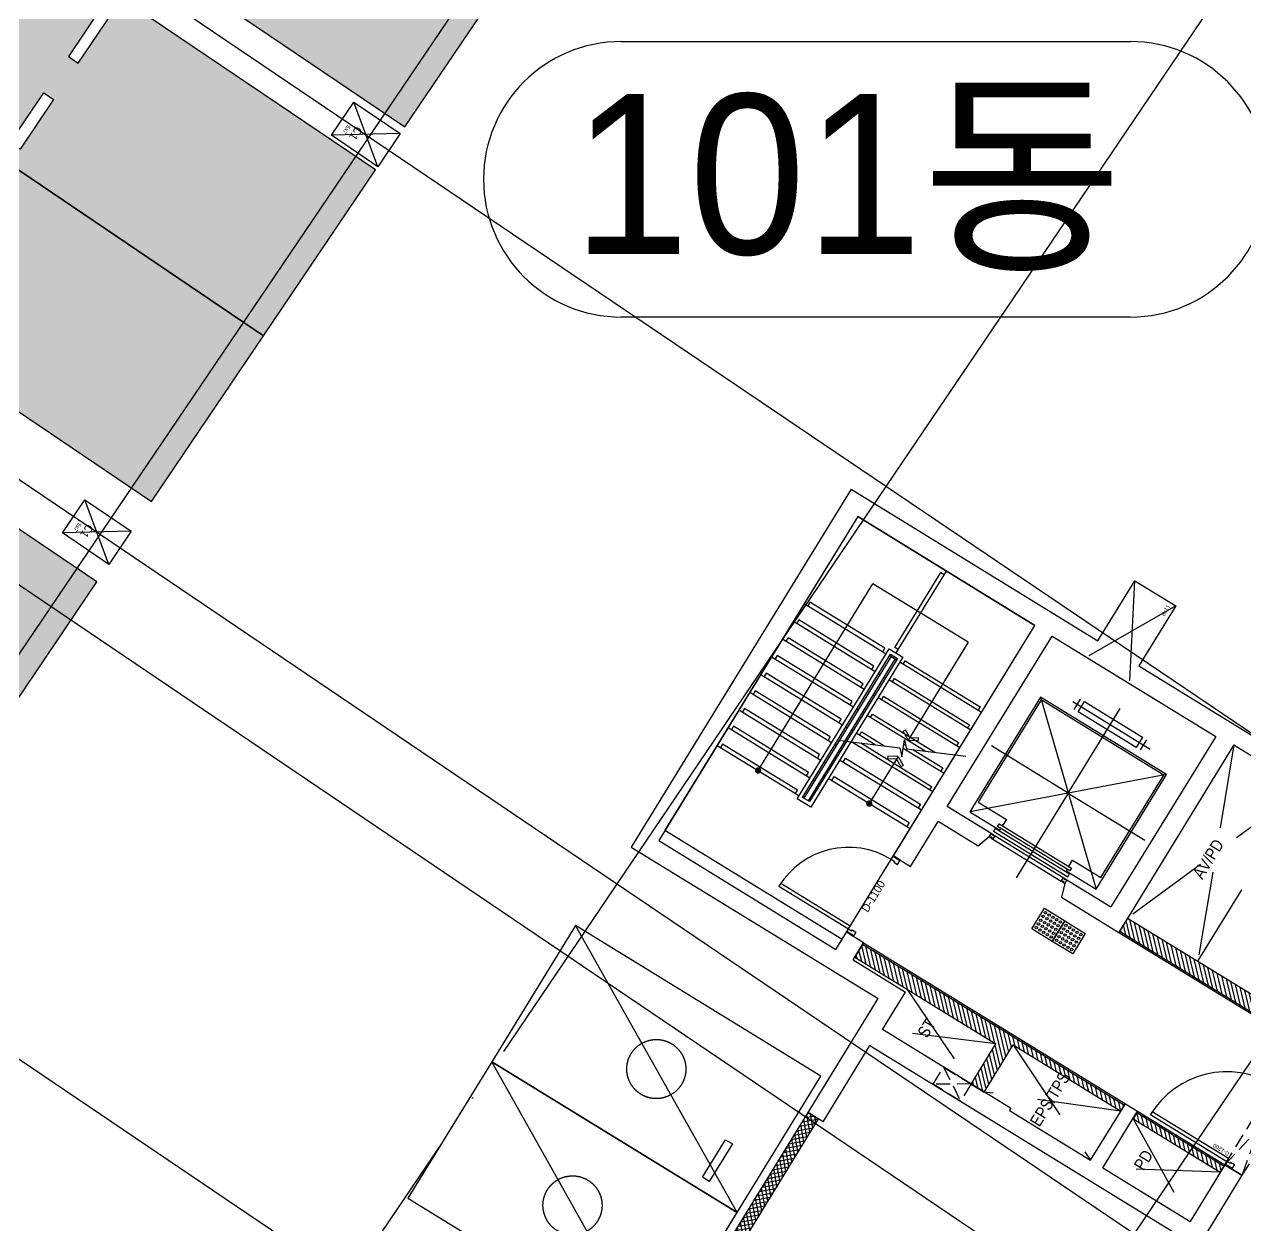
# Model space of a CAD drawing. Header units: millimetres. Extents: x -21000 to 567700, y 435000 to 850800.
# Drawn here: x 62262 to 77521, y 707680 to 722693 of the extents above; entities that cross this region are included whole.
import ezdxf
from ezdxf.enums import TextEntityAlignment as Align
from ezdxf.xclip import XClip

# ---------------------------------------------------------------- set-up
doc = ezdxf.new("R2010")
doc.units = ezdxf.units.MM
doc.header["$LTSCALE"] = 700
doc.header["$XCLIPFRAME"] = 2
for name, pattern in [('AB_Pbase$0$CEN', [62, 60, -1, 0, -1]), ('AB_Pbase$0$HID', [2.3, 1.5, -0.8]), ('AB_Pbase$0$주차장기둥$0$CEN', [62, 60, -1, 0, -1]), ('AB_Pbase$0$지하1층 동골조$0$$0$12$0$HIDDEN', [0.375, 0.25, -0.125])]:
    doc.linetypes.add(name, pattern=pattern)
doc.layers.get('0').update_dxf_attribs({"color": 2})
doc.layers.get('Defpoints').update_dxf_attribs({"color": 171})
for name, color, linetype in [('AB_Pbase$0$CEN', 1, 'AB_Pbase$0$CEN'), ('AB_Pbase$0$ELE4', 4, 'Continuous'), ('AB_Pbase$0$ELE6', 6, 'Continuous'), ('AB_Pbase$0$ELE9', 9, 'Continuous'), ('AB_Pbase$0$elev', 6, 'Continuous'), ('AB_Pbase$0$FIN', 6, 'Continuous'), ('AB_Pbase$0$HAT', 8, 'Continuous'), ('AB_Pbase$0$HAT-BR', 5, 'Continuous'), ('AB_Pbase$0$LEAD', 7, 'Continuous'), ('AB_Pbase$0$void', 1, 'AB_Pbase$0$HID'), ('AB_Pbase$0$WAL', 3, 'Continuous'), ('AB_Pbase$0$WID', 4, 'Continuous'), ('AB_Pbase$0$WIN', 4, 'Continuous'), ('AB_Pbase$0$WIN1', 1, 'Continuous'), ('AB_Pbase$0$점자블럭', 5, 'Continuous'), ('AB_Pbase$0$주차(경형)', 9, 'Continuous'), ('AB_Pbase$0$주차-sol', 254, 'Continuous'), ('AB_Pbase$0$주차-확장', 7, 'Continuous'), ('AB_Pbase$0$주차장기둥$0$CEN_P', 244, 'AB_Pbase$0$주차장기둥$0$CEN'), ('AB_Pbase$0$지하1층 동골조$0$$0$ELE6', 6, 'Continuous'), ('MAK2', 7, 'Continuous'), ('TEX', 3, 'Continuous')]:
    doc.layers.add(name, color=color, linetype=linetype)
for name, color, linetype, plot in [('AB_Pbase$0$CON-101-B2F$0$DEFPOINT', 247, 'Continuous', False), ('AB_Pbase$0$Defponts', 161, 'Continuous', False), ('AB_Pbase$0$주차-카운터', 151, 'Continuous', False), ('AB_Pbase$0$주차장기둥$0$DEFPOINT', 247, 'Continuous', False)]:
    doc.layers.add(name, color=color, linetype=linetype, plot=plot)
doc.styles.add('AB_Pbase$0$CON-101-B2F$0$맑은고딕', font='malgun.ttf')
doc.styles.add('AB_Pbase$0$돋움', font='')
doc.styles.add('AB_Pbase$0$주차장기둥$0$맑은 고딕', font='')
doc.styles.add('울릉도L', font='')
doc.styles.get('AB_Pbase$0$돋움').set_extended_font_data('Dotum')
doc.styles.get('AB_Pbase$0$주차장기둥$0$맑은 고딕').set_extended_font_data('Dotum')
doc.styles.get('울릉도L').set_extended_font_data('Dotum')

# ---------------------------------------------------------------- blocks, each defined once
blk = doc.blocks.new('동번호0611')
at = {"layer": 'TEX', "color": 1, "ltscale": 600}
for p, q in [((-18807.59526203572, 11481.97632743418), (-12446.38541426509, 11481.97632743418)), ((-12446.38541426509, 8039.540239840745), (-18807.59526203572, 8039.540239840745))]:
    blk.add_line(p, q, dxfattribs=at)
for centre, start, end in [((-18807.59526203572, 9760.758283644916), 90, 270), ((-12446.38541426509, 9760.758283644916), 270, 90)]:
    blk.add_arc(centre, 1721.218043796346, start, end, dxfattribs=at)
at = {"layer": 'TEX', "ltscale": 600, "style": '울릉도L'}
blk.add_text('101동', height=2000, dxfattribs=at).set_placement((-15978.07282941043, 9791.045966595411), align=Align.MIDDLE)
blk = doc.blocks.new('AB_Pbase$0$Door_s_1300', base_point=(595997.3531800351, -11083.3256178908))
at = {"layer": 'AB_Pbase$0$Defponts'}
for p, q in [((595987.3531800351, -11083.32561789092), (595987.3531800351, -10983.3256178908)), ((597207.3531800351, -11083.3256178908), (597207.3531800351, -10983.3256178908))]:
    blk.add_line(p, q, dxfattribs=at)
at = {"layer": 'AB_Pbase$0$WIN'}
for points in [[(596037.353180035, -10983.3256178908), (596077.353180035, -10983.3256178908), (596077.3531800346, -9863.325617890807), (596037.3531800346, -9863.325617890807)], [(596052.353180035, -11028.3256178908), (596052.353180035, -11083.3256178908), (595997.3531800351, -11083.3256178908), (595997.3531800351, -10983.3256178908), (596037.353180035, -10983.3256178908), (596037.353180035, -11028.3256178908)], [(597142.3531800351, -11028.3256178908), (597142.3531800351, -11083.3256178908), (597197.3531800351, -11083.3256178908), (597197.3531800351, -10983.3256178908), (597157.353180035, -10983.3256178908), (597157.353180035, -11028.3256178908)]]:
    blk.add_lwpolyline(points, close=True, dxfattribs=at)
at = {"layer": 'AB_Pbase$0$WIN1'}
blk.add_arc((596037.3531800347, -10983.32561789057), 1120.000000000109, 0, 90, dxfattribs=at)
at = {"layer": 'AB_Pbase$0$Defponts', "style": 'AB_Pbase$0$돋움'}
blk.add_text('D-1200', height=50, rotation=90, dxfattribs=at).set_placement((596123.5199370538, -10844.38879602542), align=Align.MIDDLE)
blk = doc.blocks.new('AB_Pbase$0$Door_s_1100')
at = {"layer": 'AB_Pbase$0$Defponts'}
for p, q in [((-10.00000002980232, 5.858251825e-06), (-10.00000002980232, 100.0000058582518)), ((1109.999999970212, -7.4505806e-08), (1109.999999970212, 99.9999999254942))]:
    blk.add_line(p, q, dxfattribs=at)
at = {"layer": 'AB_Pbase$0$WIN'}
for points in [[(39.99999997021222, 99.9999999254942), (79.99999997019766, 99.9999999254942), (79.99999997021223, 1119.999999925494), (39.99999997022678, 1119.999999925494)], [(54.99999997021223, 54.99999992549419), (54.99999997021223, -7.4505806e-08), (-2.97877705e-08, -7.4505806e-08), (-2.97877705e-08, 99.9999999254942), (39.99999997021222, 99.9999999254942), (39.99999997022678, 54.99999992549419)], [(1044.999999970183, 54.99999992549419), (1044.999999970227, -7.4505806e-08), (1099.999999970197, -7.4505806e-08), (1099.999999970197, 99.9999999254942), (1059.999999970197, 99.9999999254942), (1059.999999970197, 54.99999992549419)]]:
    blk.add_lwpolyline(points, close=True, dxfattribs=at)
at = {"layer": 'AB_Pbase$0$WIN1'}
blk.add_arc((39.99999997021222, 99.9999999254942), 1020, 0, 89.99999999916623, dxfattribs=at)
at = {"layer": 'AB_Pbase$0$Defponts', "style": 'AB_Pbase$0$돋움'}
blk.add_text('D-1100', height=100, dxfattribs=at).set_placement((549.9999999702266, 49.99999992549419), align=Align.MIDDLE)
blk = doc.blocks.new('AB_Pbase$0$CON-101-B2F')
for p, q in [((-5000.000000061482, 249.9999999727588), (-4999.999999175321, -3370.000005915761)), ((249.9999999351421, 250.0000000592554), (-5000.000000061482, 249.9999999727588)), ((249.9999999351421, 250.0000000592554), (250.000000819331, -3370.000004619825)), ((-4750.000006884103, 1.164153e-10), (-4750.0000062479, -2600.000001173118)), ((1.309672e-10, 1.164153e-10), (-4750.000006884103, 1.164153e-10)), ((1.309672e-10, 1.164153e-10), (6.349146133e-07, -2600.000000012689)), ((-4750.0000062479, -2600.000001173118), (-4500.000006249757, -2600.000001112931)), ((-4500.00000618866, -2850.000001113629), (-4500.000006249757, -2600.000001112931)), ((-3380.00000624975, -2600.000000837026), (-3380.000006187867, -2850.000000838539)), ((-3380.00000624975, -2600.000000837026), (6.349146133e-07, -2600.000000012689)), ((-4749.999999303996, -2850.000001175329), (-4749.999999115025, -3620.000005854993)), ((-4749.999999303996, -2850.000001175329), (-4500.00000618866, -2850.000001113629)), ((-3380.000006189243, -2850.000000838773), (-2720.000334156131, -2850.000000676606)), ((-2720.00033401209, -3438.332220110344), (-2720.000334156131, -2850.000000676606)), ((-2500.000334155644, -2850.002039185143), (-6.40575308e-08, -2850.000000012573)), ((-2500.000333997567, -3495.002038953476), (-2500.000334155644, -2850.002039185143)), ((-6.40575308e-08, -2850.000000012573), (-6.56946213e-08, -5250.00000001269)), ((-6669.999995733611, -3370.000006324728), (-4999.999999175321, -3370.000005915761)), ((-6669.999995685204, -3590.000006323447), (-6669.999995733611, -3370.000006324728)), ((-2550.000335680685, -3495.002038970008), (-2720.00033401209, -3438.332220110344)), ((-2500.000334074503, -3495.00203895499), (-2550.000335680685, -3495.002038970008)), ((-6669.999995685204, -3590.000006323447), (-5549.999999126216, -3590.000006050686)), ((-5549.999999126216, -3590.000006050686), (-5549.999998005136, -8149.999999940046)), ((-5299.999999119689, -3620.000005987939), (-4749.999999115025, -3620.000005854993)), ((-5299.999998660867, -5500.000001306645), (-5299.999999119689, -3620.000005987939)), ((250.0000009634605, -3970.000003773021), (250.0000016491104, -6870.000004620175)), ((-2550.000001670582, -4605.002038966166), (-2720.000000051106, -4661.66711019026)), ((-2720.000000051106, -4661.66711019026), (-2719.999999847838, -5500.000000678468)), ((-2500.000000066721, -4605.002038958017), (-2550.000001670582, -4605.002038966166)), ((-2500.000000065222, -4605.002038958017), (-2499.999999909109, -5250.002039185492)), ((-6.56946213e-08, -5250.00000001269), (-2499.999999909109, -5250.002039185492)), ((-5329.999998652835, -5500.000001314329), (-5329.999998362531, -6690.938735404751)), ((-5299.999998660867, -5500.000001306645), (-5329.999998652835, -5500.000001314329)), ((30.00000133678986, -5500.000000007101), (-2719.999999847838, -5500.000000678468)), ((30.00000133678986, -5500.000000007101), (30.00000198357156, -8149.999999942723)), ((-5329.999998362531, -6690.938735404751), (-4499.999998366838, -6690.938735200558)), ((-4499.999998366838, -6690.938735200558), (-4499.999998322716, -6870.93873520149)), ((-5329.999998319465, -6870.938735406148), (-4499.999998322716, -6870.93873520149)), ((-5329.999998319465, -6870.938735406148), (-5329.999998006432, -8149.999999941442)), ((-4499.999997987216, -8149.999999941559), (-5329.999998006432, -8149.999999941442)), ((-4499.999997987216, -8149.999999941559), (-4499.999997986939, -8399.99999994121)), ((-4499.999997986939, -8399.99999994121), (-5660.00000006333, -8399.999999940745))]:
    blk.add_line(p, q)
blk.add_lwpolyline([(250.0000008146817, -3370.000004620757), (1129.999999933287, -3370.000004621456), (1129.999999935746, -3970.000004620524), (250.0000009625146, -3970.000004620292)])
at = {"layer": 'AB_Pbase$0$CON-101-B2F$0$DEFPOINT', "color": 190}
for p, q in [((29.99999993352685, -3970.000004620757), (1129.999999933294, -3370.000004621456)), ((1129.999999935622, -3970.000004620524), (29.99999993434176, -3370.000004619884))]:
    blk.add_line(p, q, dxfattribs=at)
at = {"layer": 'AB_Pbase$0$CON-101-B2F$0$DEFPOINT', "color": 6, "style": 'AB_Pbase$0$CON-101-B2F$0$맑은고딕'}
blk.add_text('6x11', height=50.00000000000018, rotation=1.8943102776e-06, dxfattribs=at).set_placement((940.5727223501308, -3917.934105739813))
blk = doc.blocks.new('AB_Pbase$0$CON-101-B1F')
blk.add_blockref('AB_Pbase$0$CON-101-B2F', (0, 2.328306e-10))
blk = doc.blocks.new('AB_Pbase$0$지하1층 동골조')
at = {"layer": 'AB_Pbase$0$지하1층 동골조$0$$0$ELE6', "color": 6, "linetype": 'AB_Pbase$0$지하1층 동골조$0$$0$12$0$HIDDEN'}
for points in [[(-73197.25330859685, 69695.43702855275), (-72854.41272981378, 69484.7605520676), (-72985.30081702216, 69271.76217501576), (-73328.14139580523, 69482.4386515013), (-73197.25330859661, 69695.43702855264), (-72985.30081702216, 69271.76217501576)], [(-72854.41272981378, 69484.7605520676), (-73328.14139580523, 69482.4386515013)], [(-69682.81012067053, 68474.77633683372), (-69044.07625507313, 69514.20841688063), (-68831.07787802134, 69383.32032967254), (-69469.81174361886, 68343.88824962545), (-69682.81012067053, 68474.77633683372), (-68831.07787802134, 69383.32032967254)], [(-69044.07625507313, 69514.20841688063), (-69469.81174361886, 68343.88824962545)]]:
    blk.add_lwpolyline(points, dxfattribs=at)
at = {"rotation": 58.4291608798079}
blk.add_blockref('AB_Pbase$0$CON-101-B1F', (-74270.571643823, 76575.69876502745), dxfattribs=at)
blk = doc.blocks.new('AB_Pbase$0$점자블럭')
at = {"layer": 'AB_Pbase$0$점자블럭', "extrusion": (0, 0, -1)}
blk.add_lwpolyline([(0, 0), (300, 0), (300, 300), (0, 300)], close=True, dxfattribs=at)
at = {"layer": 'AB_Pbase$0$점자블럭', "color": 250}
for centre in [(-259.9999998714775, 259.9999995172256), (-259.9999996945262, 204.9999995172257), (-259.9999996783445, 149.9999993076781), (-204.9999998714775, 259.9999995172256), (-204.9999996945262, 204.9999995172257), (-204.9999996783445, 149.9999993076781), (-149.9999998714775, 259.9999995172256), (-149.9999996945262, 204.9999995172257), (-149.9999996783444, 149.9999993076781), (-94.99999987147748, 259.9999995172256), (-94.9999996945262, 204.9999995172257), (-94.99999967834447, 149.9999993076781), (-39.99999987147749, 259.9999995172256), (-39.9999996945262, 204.9999995172257), (-39.99999967834447, 149.9999993076781), (-259.9999996622791, 94.99999951722565), (-259.9999991634395, 39.99999951722566), (-204.9999996622791, 94.99999951722565), (-204.9999991634395, 39.99999951722566), (-149.9999996622791, 94.99999951722565), (-149.9999991634395, 39.99999951722566), (-94.99999966227917, 94.99999951722565), (-94.9999991634395, 39.99999951722566), (-39.99999966227915, 94.99999951722565), (-39.9999991634395, 39.99999951722566)]:
    blk.add_circle(centre, 15, dxfattribs=at)
blk = doc.blocks.new('AB_Pbase$0$주출입구현관문(101동 지하)')
at = {"layer": 'AB_Pbase$0$CEN'}
for p, q in [((13765.61247078514, 235.3393371109851), (15671.2324362877, 3336.415749995504)), ((-4766.28355664156, -6724.910417849898), (-1795.654036925654, -8550.370410258649))]:
    blk.add_line(p, q, dxfattribs=at)
at = {"layer": 'AB_Pbase$0$Defponts'}
for p, q in [((15567.66758923912, 3062.829758452834), (15439.86856304043, 3141.362610745011)), ((12134.42917172625, 1639.673419475439), (12055.89631933011, 1511.874393283972)), ((14332.08404565068, 1052.125079275574), (14204.285019452, 1130.657931567635)), ((-3018.523482063334, -4530.134213114972), (-2890.724455857431, -4608.667065466521)), ((-4201.751793177346, -6455.639545495505), (-4073.952766993563, -6534.172397846939)), ((-2309.209003837561, -8322.818313519121), (-2230.676151507782, -8195.019287283416))]:
    blk.add_line(p, q, dxfattribs=at)
at = {"layer": 'AB_Pbase$0$ELE9'}
for p, q in [((15003.77558283838, 2288.442384404246), (15430.47074730629, 2982.817093479098)), ((15037.85532315406, 2267.500290435972), (15464.55048760683, 2961.874999525724)), ((14487.36103238656, 1543.5658772405), (14924.5272429991, 2254.980456245365)), ((14521.44077269478, 1522.623783257091), (14958.60698330733, 2234.038362321561)), ((12185.54878220023, 1608.260278492817), (13863.97599307184, 576.8621510642113)), ((12107.01592985578, 1480.4612523166), (13785.44314072017, 449.06312478357)), ((14405.85267417623, 1458.675431993208), (13863.97599310141, 576.8621509749207)), ((14533.65170041985, 1380.142579641426), (13991.77501934503, 498.3292986082378)), ((-3049.936623030823, -4581.253823558567), (-4170.338652262013, -6404.519934991957)), ((-2922.137596802335, -4659.78667592525), (-4042.539626033756, -6483.052787358523)), ((-3913.36333018358, -7161.003398180589), (-4241.380830975031, -6959.435743610256)), ((-3991.896182475874, -7288.802424401743), (-4319.913683326697, -7087.234769816278)), ((-3849.414978859743, -7276.591496706706), (-3138.000400028352, -7713.757707608282)), ((-3828.472884899035, -7242.511756361345), (-3117.058306022708, -7679.677967307509)), ((-3083.596377923314, -7758.926307109418), (-2389.221668818747, -8185.621471534251)), ((-3104.538471861903, -7793.006047425326), (-2410.163762771772, -8219.701211864827))]:
    blk.add_line(p, q, dxfattribs=at)
at = {"layer": 'AB_Pbase$0$WIN'}
for p, q in [((15442.46035241247, 2975.449448215426), (15015.76518799718, 2281.074739110889)), ((15452.68427450912, 2969.166820006912), (15025.98911010059, 2274.79211090249)), ((15437.42918387712, 2978.541115077795), (15453.45547548593, 2968.692914920627)), ((14936.51684813555, 2247.612811026396), (14499.35063753791, 1536.198231961927)), ((14946.74077021661, 2241.330182862817), (14509.57455966367, 1529.915603783214)), ((14935.7456471655, 2248.086716142832), (14951.77193872961, 2238.238515955746)), ((15010.73401943924, 2284.166406017845), (15026.76031101825, 2274.318205875345)), ((13819.47404341881, 504.4427028525388), (12141.04683253183, 1535.840830296161)), ((13829.94509039579, 521.4825729655568), (12151.51787950136, 1552.880700528389)), ((14259.66459789338, 1096.627028612536), (14461.23225225253, 1424.644529324258)), ((14276.70446802887, 1086.155981613556), (14478.27212239547, 1414.173482310376)), ((13919.35557115536, 542.831248320872), (14233.48698043289, 1054.027353255194)), ((13936.39544127641, 532.3602013961645), (14250.52685058351, 1043.556306256214)), ((-4114.959074237864, -6438.550837705496), (-2994.557044984322, -4615.284726271988)), ((-4097.919204065123, -6449.021884674905), (-2977.517174849069, -4625.755773241399)), ((-4275.41173365085, -7014.815321634407), (-3947.394232859864, -7216.382976234659)), ((-4285.882780605476, -7031.855191762327), (-3957.865279858961, -7233.422846407397)), ((-3130.708579487328, -7701.891494495213), (-3842.123158371105, -7264.725283682928)), ((-3124.425951264028, -7691.667572421372), (-3835.840530140354, -7254.501361549715)), ((-2402.871942268234, -8207.834998736742), (-3097.246651365582, -7781.13983437186)), ((-2396.589314074736, -8197.61107663333), (-3090.964023186986, -7770.915912297903)), ((-2393.497647204917, -8192.579908187035), (-2403.345847362434, -8208.606199721575))]:
    blk.add_line(p, q, dxfattribs=at)
for points in [[(15536.25444832379, 3011.710147919949), (15562.43206573957, 3054.30982335168), (15434.63303957837, 3132.84267571813), (15408.45542208785, 3090.243000286282)], [(15430.47074728393, 2982.817093479214), (15467.11941171372, 3042.456639038749), (15501.19915202963, 3021.514545100276), (15464.55048760683, 2961.874999525724)], [(14924.5272429991, 2254.980456245365), (14961.17590742889, 2314.62000179023), (14995.25564774456, 2293.677907866658), (14958.60698330733, 2234.038362321561)], [(12064.41625446119, 1506.63886979199), (12107.01592985578, 1480.4612523166), (12185.54878220023, 1608.260278492817), (12142.9491067905, 1634.437895983108)], [(14491.66983724131, 1464.626442995272), (14483.81655200339, 1451.846540388069), (14441.21687660111, 1478.024157774052), (14449.07016180969, 1490.80406039604), (14432.03029166652, 1501.275107380468), (14405.85267417623, 1458.675431993208), (14533.65170041985, 1380.142579641426), (14559.82931792481, 1422.742255028803)], [(14305.90642868216, 1009.525403542677), (14332.084046165, 1052.125078959507), (14204.28501995864, 1130.657931236899), (14178.1074024758, 1088.058255819836)], [(13785.44314072017, 449.06312478357), (13913.24216691141, 370.5302723722998), (13991.77501929288, 498.3292986380401), (13863.97599307184, 576.8621510642113)], [(-2895.959979364198, -4617.187000523087), (-2922.137596802335, -4659.78667592525), (-3049.936623030823, -4581.253823558567), (-3023.759005570566, -4538.654148126602)], [(-4042.539626033756, -6483.052787358523), (-4068.717243494247, -6525.652462775586), (-4196.516269722502, -6447.119610424038), (-4170.338652262013, -6404.519934991957)], [(-4319.913683326697, -7087.234769816278), (-4362.513358743643, -7061.057152385473), (-4283.980506406413, -6933.258126134868), (-4241.380830967346, -6959.435743565439)], [(-3907.412319166616, -7246.820561230649), (-3920.192221796169, -7238.967275992735), (-3894.01460433568, -7196.367600620376), (-3881.234701721261, -7204.220885843854), (-3870.763654766867, -7187.18101565598), (-3913.36333018358, -7161.003398180589), (-3991.896182475874, -7288.802424401743), (-3949.296507088264, -7314.980041862233)], [(-3117.058306022708, -7679.677967307509), (-3057.418760462824, -7716.32663172239), (-3078.360854423765, -7750.406372023164), (-3138.000400028352, -7713.757707608282)], [(-2389.221668818747, -8185.621471534251), (-2329.582123251181, -8222.270135964034), (-2350.524217197453, -8256.349876235006), (-2410.163762771772, -8219.701211864827)], [(-2360.328614363229, -8291.405172581435), (-2317.728938916247, -8317.582789997336), (-2239.196086579482, -8189.783763761282), (-2281.79576200388, -8163.606146330712)]]:
    blk.add_lwpolyline(points, close=True, dxfattribs=at)
for points in [[(15003.77558283838, 2288.442384404246), (15037.85532315406, 2267.500290435972), (15001.20665875431, 2207.860744875856), (14967.1269184235, 2228.802838814678), (15003.77558283838, 2288.442384404246)], [(14487.36103238656, 1543.5658772405), (14521.44077269478, 1522.623783257091), (14484.792108265, 1462.984237727243), (14450.71236793419, 1483.926331665832), (14487.36103241636, 1543.565877240617)], [(-3828.472884899035, -7242.511756361345), (-3849.414978859743, -7276.591496706706), (-3909.054524427309, -7239.942832291825), (-3888.11243048872, -7205.863091901527), (-3828.472884906719, -7242.511756331309)], [(-3083.596377923314, -7758.926307109418), (-3104.538471861903, -7793.006047425326), (-3164.178017436687, -7756.35738301021), (-3143.235923498332, -7722.277642679748), (-3083.596377923314, -7758.926307109418)]]:
    blk.add_lwpolyline(points, dxfattribs=at)
at = {"layer": 'AB_Pbase$0$점자블럭'}
for p, rotation in [((14647.62935282641, 2425.134969552746), 58.42916087727632), ((14490.56364813797, 2169.536917155376), 58.42916087727632), ((14333.49794346445, 1913.938864624128), 58.42916087727632), ((15071.02542249138, 1108.610845920397), 58.42916087727632), ((14913.95971774334, 853.0127935380441), 58.42916087727632), ((-3458.099897543863, -7088.648667797213), 328.4291608681), ((-3202.501845101789, -7245.71437253058), 328.4291608681), ((-2946.903792674384, -7402.780077204109), 328.4291608681), ((-4519.02596894282, -7669.11044192221), 328.4291608681), ((-4263.427916493296, -7826.176146655227), 328.4291608681)]:
    blk.add_blockref('AB_Pbase$0$점자블럭', p, dxfattribs=dict(at, rotation=rotation))
blk = doc.blocks.new('AB_Pbase$0$주차장기둥$0$cen 1bl 지하')
at = {"layer": 'AB_Pbase$0$주차장기둥$0$CEN_P', "color": 5}
for p, q in [((15720.8864522255, -9650.60857136175), (26270.4356914548, 109225.6599120297)), ((23490.35228439642, -10340.10163337504), (34039.90152360685, 108536.1668500057)), ((31259.81811660901, -11029.59469541581), (41809.36735581839, 107846.6737879812)), ((-5869.472685873159, 44398.71122654853), (138277.3198202718, 31606.55594933639)), ((-6399.851964357891, 38422.19904794544), (137746.9405417815, 25630.0437706965)), ((-6930.231242850888, 32445.68686937261), (137216.5612632967, 19653.53159209341))]:
    blk.add_line(p, q, dxfattribs=at)
blk = doc.blocks.new('AB_Pbase$0$주차장기둥$0$p기둥 5x7')
blk.add_lwpolyline([(-250.0000000000582, 349.9999999998836), (249.9999999999709, 349.9999999998836), (249.9999999999418, -350.0000000001455), (-250.0000000000873, -350.0000000000873)], close=True)
at = {"layer": 'AB_Pbase$0$주차장기둥$0$DEFPOINT'}
for p, q in [((249.9999999999709, 349.9999999998836), (-250.0000000000582, -350.0000000001164)), ((-250.0000000000582, 349.999999999869), (250, -350.0000000001164))]:
    blk.add_line(p, q, dxfattribs=at)
at = {"layer": 'AB_Pbase$0$주차장기둥$0$DEFPOINT', "color": 6, "style": 'AB_Pbase$0$주차장기둥$0$맑은 고딕'}
for s, height, p in [('C1', 99.99999999999999, (-24.44665820989758, -160.2091103229031)), ('5x7', 49.99999999999999, (28.78967538874713, -258.5294959518069))]:
    blk.add_text(s, height=height, rotation=1.8943102776e-06, dxfattribs=at).set_placement(p)
blk = doc.blocks.new('AB_Pbase$0$주차장기둥')
for name, p, rotation in [('AB_Pbase$0$주차장기둥$0$cen 1bl 지하', (-253925.7830964138, 27513.87086453778), 1.99999810188403), ('AB_Pbase$0$주차장기둥$0$p기둥 5x7', (-235145.2403454361, 70275.10102457949), 266.9286298184047), ('AB_Pbase$0$주차장기둥$0$p기둥 5x7', (-235466.7194626059, 64283.71961648972), 266.9286298184047)]:
    blk.add_blockref(name, p, dxfattribs=dict(rotation=rotation))
blk = doc.blocks.new('AB_Pbase$0$주차확장')
at = {"layer": 'AB_Pbase$0$주차-sol'}
h = blk.add_hatch(color=252, dxfattribs=at)
h.paths.add_polyline_path([(1525.000009655952, -3824.999996058643), (2275.000009655952, -3824.999994121492), (2275.000010058284, -3974.999994091689), (1525.000010028481, -3974.999996051163)], flags=16)
edge = h.paths.add_edge_path()
edge.add_line((0.0012238472700119, -5099.999999992535), (2500.0000128448, -5099.999993526129))
edge.add_line((2500.000012844801, -5099.999993525447), (2499.999999742489, 6.4876512624e-06))
edge.add_line((2499.99999974668, 6.4969062805e-06), (0.0012105628857171, 4.394451e-09))
edge.add_line((0.001210555434227, -2.2322638e-08), (0.0012238440103829, -5100.000000009313))
h.paths.add_polyline_path([(225.0000156462192, -3974.999994106576), (225.0000160187483, -3824.999994091689), (975.0000160485503, -3824.999996036277), (975.0000156313181, -3974.999996043742)])
at = {"layer": 'AB_Pbase$0$주차-확장'}
blk.add_lwpolyline([(0, 0), (1.28597021103e-05, -5099.999999992564), (2500.000012844801, -5099.999993525447), (2500.000000014901, 6.4745545387e-06)], close=True, dxfattribs=at)
at = {"layer": 'AB_Pbase$0$주차-확장', "ltscale": 600}
for points in [[(975.0000156313181, -3974.999996043742), (975.0000160485503, -3824.999996036277), (225.0000160187483, -3824.999994091689), (225.0000156462192, -3974.999994106576)], [(1525.000010028481, -3974.999996051163), (1525.000009655952, -3824.999996058643), (2275.000009670854, -3824.999994091689), (2275.000010043383, -3974.999994121492)]]:
    blk.add_lwpolyline(points, close=True, dxfattribs=at)
blk = doc.blocks.new('AB_Pbase$0$주차(경형)')
at = {"layer": 'AB_Pbase$0$주차(경형)'}
blk.add_lwpolyline([(2000, -3600), (2000, 0), (0, 0), (0, -3600), (2000, -3600)], dxfattribs=at)
blk.add_lwpolyline([(150, -3000), (699.9999999403954, -3000), (699.9999999403954, -3100), (150, -3100)], close=True, dxfattribs=at)
at = {"layer": 'AB_Pbase$0$주차-카운터', "extrusion": (1.3e-15, -4.517750764e-07, 0.999999999999898)}
blk.add_line((1.0322779417e-05, -3600.000005727635, -0.0016263902749685), (2000, 1.8626451e-09), dxfattribs=at)
blk.add_circle((1000.000005161389, -1800.000002864932), 369.2282907771641, dxfattribs=at)
blk = doc.blocks.new('AB_Pbase$0$pppaaa_1_1')
at = {"layer": 'AB_Pbase$0$주차(경형)', "extrusion": (0.0214045432855273, -0.0131531430839739, 0.9996843703658423)}
for p in [(640337.2276989877, 313460.4861060785, -7787.049004396083), (638337.2276989878, 313460.4861060807, -7787.049004396118)]:
    blk.add_blockref('AB_Pbase$0$주차(경형)', p, dxfattribs=at)
at = {"layer": 'AB_Pbase$0$주차-확장', "extrusion": (0, 0, -1), "xscale": -1, "zscale": -1}
for p, rotation in [((-68414.64229851915, 723482.461247748), 124.071364933493), ((-66649.91943639191, 720873.183032689), 124.0713649334932), ((-65249.35674228682, 718802.3319661091), 124.0713649334932), ((-63167.80782200349, 715724.5713399799), 124.071370290959)]:
    blk.add_blockref('AB_Pbase$0$주차확장', p, dxfattribs=dict(at, rotation=rotation))
blk = doc.blocks.new('AB_Pbase$0$arrow1')
for p, q in [((0, 0), (0.2863635394951416, 0.501136194114224)), ((0, 0), (0.2863635394951416, -0.501136194114224)), ((0.1645944608553691, 0), (0.4098949249982982, 0.4292758122501257)), ((0.1645944608553691, 0), (0.4098949249982982, -0.4292758122501257)), ((0.2863635394951416, 0.501136194114224), (0.4104424407541958, 0.4302339648238558)), ((0.2863635394951416, -0.501136194114224), (0.4104424407541958, -0.4302339648238558))]:
    blk.add_line(p, q)
blk = doc.blocks.new('AB_Pbase$0$105-1')
at = {"layer": 'AB_Pbase$0$ELE4'}
for p, q in [((-1673.843977873912, 3900.54756810423), (-2255.615556597419, 2851.003938620444)), ((-1446.442858139518, 3774.497059403568), (-2028.214436863142, 2724.953429919902)), ((-1219.041738397675, 3648.44655071653), (-1800.813317121297, 2598.902921232744)), ((-991.6406186156094, 3522.396042102133), (-1573.412197339174, 2472.852412618464)), ((-764.2394988939631, 3396.345533378539), (-1346.011077617411, 2346.801903895102)), ((-536.8383791724918, 3270.295024655061), (-1118.609957895882, 2220.751395171276)), ((-309.43725939258, 3144.24451603659), (-891.2088381161446, 2094.700886552804)), ((-82.03613967134152, 3018.194007313228), (-663.8077183945569, 1968.650377829326)), ((-470.3432741182623, 1781.376490694703), (-2285.179133711499, 2787.356512001017)), ((145.3649800351704, 2892.143498562626), (-436.4065986881032, 1842.599869078956)), ((-499.4318530398303, 1728.899309212458), (-2314.267712642555, 2734.879330506083)), ((-2052.454919314885, 2681.222445360851), (-2062.151112305117, 2663.7300515112)), ((-2606.366680697713, 1444.732752431766), (-2024.595102151681, 2494.276382013341)), ((-2000.354619721009, 2538.007366567385), (-1990.658426740614, 2555.499760390842)), ((-1825.053799573099, 2555.171936673696), (-1834.749992563331, 2537.679542823811)), ((-2370.219364055782, 1313.834147248999), (-1788.447785506549, 2363.377776828827)), ((-1764.207303055271, 2407.108761388692), (-1754.511110094609, 2424.601155223092)), ((-1597.652679790917, 2429.121428059414), (-1607.348872781149, 2411.629034209531)), ((-1370.251560069504, 2303.070919335937), (-1379.947753059619, 2285.57852548582)), ((-2134.072047406575, 1182.935542079154), (-1552.300468837086, 2232.479171665152)), ((-1578.933100389491, 1926.599483940518), (-1442.973007442779, 2171.877965545165)), ((-1418.73252500809, 2215.608950113878), (-1409.036332016811, 2233.101343963179)), ((-1142.850440347742, 2177.020410612226), (-1152.546633338032, 2159.528016762342)), ((-1629.20592619665, 1299.611955652712), (-1215.571887701226, 2045.827456858126)), ((-1191.331405266421, 2089.558441426605), (-1181.635212275374, 2107.050835276256)), ((-915.4493205679463, 2050.969901993754), (-925.1455135582943, 2033.477508143755)), ((-1569.942346515366, 870.2333185942844), (-988.1707679596727, 1919.776948170969)), ((-963.930285524868, 1963.507932739449), (-954.2340925335883, 1981.000326589099)), ((-736.5291657830821, 1837.457424052642), (-726.8329727919189, 1854.949817901943)), ((-688.048200846591, 1924.919393270393), (-697.7443938368232, 1907.426999420626)), ((-1342.541226773755, 744.1828099072445), (-760.7696482180037, 1793.726439483929)), ((-509.1280460267443, 1711.406915392144), (-460.6470811364706, 1798.868884520838)), ((-484.8875635821605, 1755.137899955618), (-463.0220714001334, 1743.017658782308)), ((-419.2910868500475, 1718.777176344767), (630.2525426835055, 1137.005597698502)), ((-1897.924730741127, 1052.036936900462), (-1607.038940641621, 1576.808753182413)), ((-1115.140107017301, 618.1323012470966), (-533.3685284615494, 1667.675930823781))]:
    blk.add_line(p, q, dxfattribs=at)
at = {"layer": 'AB_Pbase$0$ELE6'}
for points in [[(-2231.375074417563, 2894.734923125943), (-2187.644089865906, 2870.494440661278), (-1654.353475801588, 3832.57610090787), (-1698.084460360405, 3856.81658336008)], [(-2003.97395468317, 2768.684414425632), (-1960.242970131628, 2744.443931960502), (-1426.952356067195, 3706.525592207559), (-1470.68334062607, 3730.766074659303)], [(-1776.572834941326, 2642.633905738476), (-1732.841850389785, 2618.393423273345), (-1199.551236325409, 3580.475083520403), (-1243.282220884284, 3604.715565972147)], [(-1549.171715159086, 2516.583397124079), (-1505.440730607544, 2492.342914659064), (-972.1501165433435, 3454.42457490589), (-1015.881101102102, 3478.665057358099)], [(-1321.770595437556, 2390.532888400368), (-1278.039610885957, 2366.29240593547), (-744.7489968216395, 3328.374066182296), (-788.4799813805146, 3352.614548634505)], [(-1094.369475715968, 2264.482379677007), (-1050.638491164369, 2240.241897211876), (-517.3478771000518, 3202.323557458934), (-561.0788616588688, 3226.564039910794)], [(-866.9683559363475, 2138.431871058187), (-823.23737138469, 2114.191388593289), (-289.9467573202564, 3076.273048840347), (-333.6777418791316, 3100.513531292091)], [(-639.5672362149342, 2012.381362334825), (-595.8362516631023, 1988.140879869927), (-62.54563759866869, 2950.222540116753), (-106.2766221577185, 2974.463022568729)], [(-412.1661165083641, 1886.330853584222), (-368.4351319565321, 1862.090371119557), (164.855482107785, 2824.172031366499), (121.124497548677, 2848.412513818475)], [(-2048.835584869143, 2450.545397380367), (-1996.358403383754, 2421.456818456995), (-2529.649016835669, 1459.375157887349), (-2582.126198321232, 1488.463736810721)], [(-1812.68826818472, 2319.646792259185), (-1760.211086702358, 2290.55821333779), (-2293.501700150897, 1328.476552766282), (-2345.978881633317, 1357.565131687792)], [(-1576.540951503149, 2188.748187139863), (-1558.313486660656, 2178.644537617336)], [(-1564.08596464555, 2108.08431555389), (-2066.100580389903, 1202.426044137566), (-2109.831564941502, 1226.666526579647)], [(-1239.812370234693, 2002.096472549252), (-1196.081385658996, 1977.855990127427), (-1639.104016667523, 1178.622068204335)], [(-1467.213489976362, 2128.146981236175), (-1423.482505400607, 2103.906498814467), (-1588.831190834695, 1805.609596817638)], [(-1012.41125049314, 1876.045963861514), (-968.6802659175592, 1851.805481439805), (-1501.970879373257, 889.7238208557245), (-1545.701863941911, 913.9643032904713)], [(-785.0101307514703, 1749.99545517459), (-741.2791461757733, 1725.754972752999), (-1274.569759631704, 763.6733121685684), (-1318.300744200242, 787.913794603548)], [(-375.5601021427428, 1694.536693760892), (-351.3196197048528, 1738.267678327858), (610.7620408121728, 1204.977064798819), (586.5215583741083, 1161.246080231969)], [(-1552.896441683173, 1571.351138649043), (-1566.105412388511, 1547.521526519791)], [(-557.6090109950164, 1623.944946514442), (-513.8780264194938, 1599.704464092618), (-1047.168639875192, 637.6228035085367), (-1090.899624443787, 661.8632859435164)], [(-1616.338408576965, 1456.898809432401), (-1829.953263691393, 1071.527439025696), (-1873.684248267266, 1095.767921447172)]]:
    blk.add_lwpolyline(points, dxfattribs=at)
for points in [[(-467.7720517091802, 1631.315207210602), (-2391.93537262088, 2697.896434567403), (-2294.973442859598, 2872.820372828632), (-370.8101219510427, 1806.239145473926)], [(-487.2625538325518, 1699.286674225004), (-2323.963905615208, 2717.386936682626), (-2275.482940742572, 2804.848905817838), (-438.7815889501943, 1786.748643354744)]]:
    blk.add_lwpolyline(points, close=True, dxfattribs=at)
at = {"layer": 'AB_Pbase$0$LEAD'}
for p, q in [((-1964.729766526958, 3375.775754640694), (431.7281877259956, 2047.397317602532)), ((-247.0053214712534, 822.9297478162916), (431.7281868427526, 2047.397315656301)), ((-1711.993303438241, 1634.985910994), (-2315.479772421764, 1969.506585930125)), ((-247.0053202908021, 822.9297496150248), (-1502.084577494766, 1518.631595333921))]:
    blk.add_line(p, q, dxfattribs=at)
at = {"layer": 'AB_Pbase$0$LEAD', "const_width": 39.49999999999994}
for points in [[(-1974.54716265318, 3358.064704562305, -1), (-1954.912371874496, 3393.486802059808, -0.9999999999999996)], [(-2325.297168575344, 1951.795535833575, -1), (-2305.662377797067, 1987.21763333003, -0.9999999999999996)]]:
    blk.add_lwpolyline(points, format="xyb", close=True, dxfattribs=at)
at = {"layer": 'AB_Pbase$0$LEAD'}
blk.add_lwpolyline([(-1543.102012887713, 2364.582876425586), (-1604.121497262153, 1618.707642447553), (-1712.753225492313, 1587.464851967641), (-1501.324655444419, 1566.152654361911), (-1609.956383674231, 1534.90986388165), (-1670.975868042325, 789.0346299002413)], dxfattribs=at)
at = {"layer": 'Defpoints'}
blk.add_lwpolyline([(-2762.74549371365, 4504.135581559152), (-4023.250580316292, 2230.124383994844), (0, 0), (1260.505086596065, 2274.011197567685)], close=True, dxfattribs=at)
at = {"layer": 'AB_Pbase$0$LEAD', "xscale": 225, "yscale": 225, "zscale": 225, "rotation": 150.999998143095}
blk.add_blockref('AB_Pbase$0$arrow1', (-1711.993303438241, 1634.985910994), dxfattribs=at)
at = {"layer": 'AB_Pbase$0$LEAD', "extrusion": (0, 0, -1), "xscale": 225, "yscale": 225, "zscale": -225, "rotation": 209.0000018569048}
blk.add_blockref('AB_Pbase$0$arrow1', (1502.084577494766, 1518.631595333921), dxfattribs=at)
blk = doc.blocks.new('AB_Pbase$0$ELEV-17-1', base_point=(816430.8164222648, 396511.9642680436))
at = {"layer": 'AB_Pbase$0$elev'}
for p, q in [((816430.8164242049, 398029.2442773521), (816430.8164219287, 399270.244277352)), ((815505.8164257538, 397188.2442756526), (817355.8164226632, 398870.2442790496)), ((817355.816425754, 397188.2442790515), (815505.8164226634, 398870.2442756526)), ((815900.8164225239, 399011.9642684693), (815875.8164227435, 399011.9642684823)), ((815900.816422496, 398961.9642684694), (815875.8164227178, 398961.9642684851)), ((816930.8164224942, 399011.9642680437), (815930.816422494, 399011.9642680437)), ((816930.8164224942, 398961.9642680438), (815930.816422494, 398961.9642680438)), ((816430.8164226396, 398883.2442773521), (816430.8164225664, 398923.244277354)), ((816960.8164225222, 399011.9642679747), (816985.8164225898, 399011.9642679707)), ((816960.816422496, 398961.9642679766), (816985.8164225674, 398961.9642679679)), ((816430.8164227774, 398808.2442773539), (816430.8164227039, 398848.244277354)), ((816430.8164242049, 398029.2442773521), (815305.8164242086, 398029.2442752855)), ((816430.8164242049, 398029.2442773521), (816430.8164264886, 396788.2442773522)), ((816430.8164242049, 398029.2442773521), (817555.8164242049, 398029.2442794171)), ((815945.8164261907, 396948.244276461), (815945.8164259152, 397098.244276461)), ((816915.8164259192, 397098.2442782451), (816915.8164261945, 396948.2442782432)), ((816980.8164260567, 397023.2442783625), (815845.8164260567, 397023.2442762773))]:
    blk.add_line(p, q, dxfattribs=at)
for points in [[(815935.8164226409, 398858.2442764371), (815945.816422641, 398858.2442764554), (815945.8164226187, 398870.2442764554), (815505.8164226634, 398870.2442756526), (815505.8164257538, 397188.2442756526), (817355.816425754, 397188.2442790515), (817355.8164226632, 398870.2442790496), (816915.8164226969, 398870.2442780996), (816915.816422719, 398858.2442780978), (816925.8164227228, 398858.2442781181), (816915.816422719, 398858.2442780978)], [(815935.816422751, 398798.2442764371), (815945.8164227514, 398798.2442764554), (815945.816422907, 398713.2442764554), (815530.816422952, 398713.2442756987), (815530.8164257077, 397213.2442756987), (817330.8164257077, 397213.2442790075), (817330.8164229519, 398713.2442790056), (816915.8164229889, 398713.2442780961), (816915.8164228331, 398798.2442780996), (816925.8164228258, 398798.2442781201)]]:
    blk.add_lwpolyline(points, dxfattribs=at)
for points in [[(815885.816422595, 398883.2442763453), (816975.8164226733, 398883.24427821), (816975.8164226033, 398923.24427821), (815885.8164225213, 398923.2442763454)], [(815903.8164224941, 398964.9642680437), (815927.8164224941, 398964.9642680437), (815927.8164224941, 399008.9642680437), (815903.8164224941, 399008.9642680437), (815903.8164224941, 398996.9642680437), (815900.8164224941, 398996.9642680437), (815900.8164224941, 399011.9642680437), (815930.816422494, 399011.9642680437), (815930.816422494, 398961.9642680438), (815900.8164224941, 398961.9642680438), (815900.8164224941, 398976.9642680438), (815903.8164224941, 398976.9642680438)], [(816957.816422494, 398964.9642680437), (816933.816422494, 398964.9642680437), (816933.816422494, 399008.9642680437), (816957.816422494, 399008.9642680437), (816957.816422494, 398996.9642680437), (816960.8164224941, 398996.9642680437), (816960.8164224941, 399011.9642680437), (816930.8164224942, 399011.9642680437), (816930.8164224942, 398961.9642680438), (816960.8164224941, 398961.9642680438), (816960.8164224941, 398976.9642680438), (816957.816422494, 398976.9642680438)], [(816965.8164227374, 398848.2442781916), (816965.8164228147, 398808.2442781879), (815905.8164227325, 398808.2442763804), (815905.8164226593, 398848.2442763802)], [(816005.8164261945, 396948.2442765713), (816005.816425919, 397098.2442765732), (816855.8164259151, 397098.2442781348), (816855.8164261945, 396948.2442781348)]]:
    blk.add_lwpolyline(points, close=True, dxfattribs=at)
at = {"layer": 'Defpoints'}
for p, q in [((815875.8164224921, 399011.9642696492), (815825.8164197345, 399161.9642680437)), ((816985.8164224924, 399011.9642696492), (817035.816424495, 399161.9642680437)), ((815875.8164224921, 398961.9642696494), (815875.8164224921, 399011.9642696492)), ((816985.8164224924, 399011.9642696492), (816985.816422496, 398961.9642696494))]:
    blk.add_line(p, q, dxfattribs=at)
blk = doc.blocks.new('AB_Pbase$0$CO_101-2-B_B1')
at = {"layer": 'AB_Pbase$0$HAT-BR'}
h = blk.add_hatch(dxfattribs=at)
h.set_pattern_fill('ANSI31', color=256, scale=15.00000000000001, angle=-1.27e-14)
h.set_pattern_definition([(44.99999999999999, (-266323.978594499, -71835.91044613952), (-33.67596045400933, 33.67596045400934), [])])
h.paths.add_polyline_path([(-2060.000000000233, 3229.061265911267), (-2649.999986236333, 3229.061265911325), (-2650.000000000583, 3039.0612659115), (-1960.000000000116, 3039.061265911267), (-1960.000006697141, 1459.06300502317), (-1870.000006697257, 1459.061581080546), (-1870.000000000349, 3039.061265911849), (-1870.000000000349, 5300.000000000117), (-2060.000000000116, 5299.999999999883)])
h.paths.add_polyline_path([(-50.00000620994251, 1.905718818e-07), (39.99999379017391, 0.2318470578757115), (39.99999379005749, 0.2885424905689433), (139.9999937899411, 0.2885424905689433), (139.9999937902903, 2650.000000208151), (-50.00000620994251, 2650.000000192085)])
h.paths.add_polyline_path([(-1869.999998625135, 1279.061581084447), (-1959.999998624553, 1279.062980700401), (-1960.000000000116, -1.14494469e-07), (-1870, -4.656613e-10)])
at = {"layer": 'AB_Pbase$0$FIN'}
for p, q in [((-1850.000000000233, 5300.000000000058), (-1850.00000669714, 1459.061264648859)), ((-70.00000620970968, 2650.000000192085), (-70.00000620994251, 1.905718818e-07)), ((-1849.999998624669, 1279.061264647928), (-1850.000000000233, -4.656613e-10))]:
    blk.add_line(p, q, dxfattribs=at)
at = {"layer": 'AB_Pbase$0$void'}
for p, q in [((-2060.000000000233, 3229.061265911267), (-2649.999986236217, 4529.99999532057)), ((-2060.000000000116, 4529.999995320686), (-2649.999986236333, 3229.061265911732)), ((-1960.000000000349, 3039.061265911209), (-2679.999998952844, 1459.061264794785)), ((-1960.000006697141, 1459.06300502317), (-2650.000000000583, 3039.0612659115)), ((2680.000000746455, 1620.000000192143), (139.9999937902903, 2650.000000208151)), ((2680.000000746455, 2650.000000192143), (139.9999937900575, 1620.000000208092)), ((139.9999937900575, 1620.000000208092), (1980.000000746455, 1620.000000192202)), ((1980.000000746455, 1620.000000192202), (1980.000000746338, 1.92085281e-07)), ((2680.000000746339, 1.92085281e-07), (1980.000000746455, 1620.000000192202)), ((2680.000000746455, 1620.000000192143), (1980.000000746571, 1.917942427e-07)), ((-1959.999984927475, 1279.063005049189), (-2679.99999859673, 2.584420145e-07)), ((-1960.000000000349, -1.14494469e-07), (-2679.999998910004, 1279.061264793388))]:
    blk.add_line(p, q, dxfattribs=at)
at = {"layer": 'AB_Pbase$0$WAL'}
for p, q in [((-2060.000000000116, 5299.999999999883), (-2060.000000000233, 3229.061265911267)), ((-1870.000000000349, 5300.000000000117), (-2060.000000000116, 5299.999999999883)), ((-1870.000000000349, 5300.000000000117), (-1870.000000000349, 3039.061265911849)), ((-2650.000000000233, 3229.061265911383), (-2060.000000000233, 3229.061265911267)), ((-2649.999986236333, 3229.061265911383), (-2650.000000000583, 3039.0612659115)), ((-2650.000000000583, 3039.0612659115), (-1960.000000000349, 3039.061265911209)), ((-1960.000000000349, 3039.061265911966), (-1960.000006697141, 1459.06300502317)), ((-1870.000000000349, 3039.061265911849), (-1870.000006697257, 1459.061581080546)), ((-50.00000620994251, 2650.000000192085), (-50.00000620994251, 1.905718818e-07)), ((139.9999937902903, 2650.000000208151), (-50.00000620994251, 2650.000000192085)), ((139.9999937902903, 2650.000000208151), (139.9999937900575, 0.2318470578175038)), ((-1960.000006697141, 1459.06300502317), (-1870.000006697257, 1459.061581080546)), ((-1959.999998624553, 1279.063005049654), (-1960.000000000116, -1.74623e-10)), ((-1869.999998625135, 1279.061581084447), (-1959.999998624669, 1279.062980700401)), ((-1869.999998625135, 1279.061581084447), (-1870, -4.656613e-10)), ((39.99999379017391, 0.2318470578757115), (-50.00000620994251, 1.905718818e-07)), ((39.99999379017391, 0.2318470578757115), (139.9999937900575, 0.3452379233785905)), ((39.99999379017391, 0.2318470578757115), (39.99999379017391, 0.2318470578757115)), ((-1960.000000000349, -1.14494469e-07), (-1870, -4.656613e-10))]:
    blk.add_line(p, q, dxfattribs=at)
at = {"extrusion": (0, 0, -1), "xscale": -1, "zscale": -1, "rotation": 270}
blk.add_blockref('AB_Pbase$0$ELEV-17-1', (-2599.999999924796, 4099.938367891533), dxfattribs=at)
at = {"extrusion": (0, 0, -1), "xscale": -1.000000000000001, "zscale": -1.000000000000001}
for p in [(300.0000000912696, 3299.938368008705), (300.000000091386, 2999.938368008472)]:
    blk.add_blockref('AB_Pbase$0$점자블럭', p, dxfattribs=at)
at = {"layer": 'AB_Pbase$0$WID', "extrusion": (0, 0, -1), "xscale": -1, "zscale": -1, "rotation": 359.9999999999998}
blk.add_blockref('AB_Pbase$0$Door_s_1100', (1840.000006880611, 5450.000001981039), dxfattribs=at)
at = {"layer": 'AB_Pbase$0$Defponts', "style": 'AB_Pbase$0$돋움', "width": 0.9}
for s, p in [('ST', (-2346.225053358125, 4069.130955540924)), ('EPS/TPS', (-2294.953805903555, 2294.976555867586)), ('AV/PD', (1297.483744591591, 2180.532323612249)), ('PD', (-2331.815965695772, 897.6518166057649)), ('PD', (2283.184035051032, 833.1211838424206))]:
    blk.add_text(s, height=150, rotation=359.9999999966649, dxfattribs=at).set_placement(p, align=Align.MIDDLE)
blk = doc.blocks.new('AB_Pbase')
at = {"layer": 'AB_Pbase$0$HAT'}
h = blk.add_hatch(dxfattribs=at)
h.set_pattern_fill('NET', color=256, scale=15, angle=100)
h.set_pattern_definition([(99.99999999999994, (-1.00990292e-08, 1.3387762e-09), (-46.90146923720639, -8.269994461387558), []), (190, (-1.00990292e-08, 1.3387762e-09), (8.26999446138755, -46.90146923720639), [])])
h.paths.add_polyline_path([(74278.48816631357, 696670.1082186403), (74199.95531396945, 696542.3091924347), (75137.14817279072, 695966.4016083927), (75215.68102515065, 696094.2006345995)])
h.paths.add_polyline_path([(70398.1325822351, 705979.5327700382), (70319.59809603133, 705851.7347478565), (72108.79364531144, 704752.2691725638), (72187.32649763995, 704880.0681988002)])
h.paths.add_polyline_path([(73693.08153431423, 700339.7265788761), (75190.44125285406, 702776.4280130566), (75062.64222663891, 702854.9608653939), (73565.28250810878, 700418.2594312133)])
h.paths.add_polyline_path([(75376.77363112387, 703366.1569727066), (75664.7274216213, 703834.753399864), (75792.52644782199, 703756.220547557), (75504.57265785032, 703287.6241212484)])
h.paths.add_polyline_path([(77235.38446846134, 706390.7339240611), (76460.52699206345, 705129.7835322326), (76588.3260182771, 705051.2506799105), (77363.18348681589, 706312.2010590129)])
h.paths.add_polyline_path([(71802.15147574489, 691513.3692676442), (71880.68432809916, 691641.1682938947), (72826.39712243699, 691060.0251864305), (72747.86426321592, 690932.2261644007)])
edge = h.paths.add_edge_path()
edge.add_line((70458.84167618852, 697139.3754915078), (72588.82544617262, 695830.494618616))
edge.add_line((72588.82544617234, 695830.4946186164), (72169.96901206947, 695148.8761583568))
edge.add_line((72169.96901206946, 695148.8761583568), (72297.76805039003, 695070.343293815))
edge.add_line((72297.76805039003, 695070.3432938148), (72795.15732476603, 695879.7607924413))
edge.add_line((72795.15732476609, 695879.7607924413), (70537.37452853261, 697267.1745176992))
edge.add_line((70537.37452853273, 697267.1745176992), (70458.84167618841, 697139.3754915077))
edge.add_line((70904.596271533, 695668.2332458493), (69924.80373735233, 696270.3184473824))
edge.add_line((69924.8037373522, 696270.3184473823), (70003.33658970385, 696398.1174735572))
edge.add_line((70003.33658970377, 696398.1174735572), (70983.12912974154, 695796.0322684792))
edge.add_line((70983.12912974152, 695796.032268479), (70904.59627153276, 695668.2332458488))
h.paths.add_polyline_path([(76764.34600606233, 698194.2082084136), (76636.54697732393, 698272.741056577), (76071.11043840862, 697352.5880648496), (76198.90946454905, 697274.0552124387)])
h.paths.add_polyline_path([(70825.38192282664, 706808.4820215971), (70699.7577358619, 706604.0486132544), (70571.95870963045, 706682.5814655807), (72053.6058357975, 709093.726797386), (72181.4048626672, 709015.1939460938), (70903.91364645923, 706936.2787025749), (73187.28026278359, 705533.1979443465), (72621.87294597269, 704613.09250735), (72494.16474030982, 704691.7731548256), (72980.9483841241, 705483.9317702984)])
at = {"const_width": 0.25}
blk.add_lwpolyline([(70917.58628130157, 713682.452683563, 1), (70918.33628130158, 713682.4526835631, 1)], format="xyb", close=True, dxfattribs=at)
at = {"layer": 'AB_Pbase$0$WAL'}
blk.add_lwpolyline([(70825.38192282664, 706808.4820215971), (70699.7577358619, 706604.0486132544), (70571.95870963045, 706682.5814655807), (72053.6058357975, 709093.726797386), (72181.4048626672, 709015.1939460938), (70903.91364645923, 706936.2787025749), (73187.28026278359, 705533.1979443465), (72621.87294597269, 704613.09250735), (72494.16474030982, 704691.7731548256), (72980.9483841241, 705483.9317702984)], close=True, dxfattribs=at)
for name, p, rotation in [('AB_Pbase$0$주차장기둥', (231892.5219283827, 539971.4727125298), 329.0000000345588), ('AB_Pbase$0$지하1층 동골조', (146945.0535187308, 639965.19614713), 359.9999999999994), ('AB_Pbase$0$105-1', (74889.65855552761, 715179.6573114118), 87.42916407949122), ('AB_Pbase$0$Door_s_1300', (77352.67827214552, 708396.1371842779), 58.42916086809959), ('AB_Pbase$0$주출입구현관문(101동 지하)', (65485.29496373691, 705090.0044820318), 359.9999999999992)]:
    blk.add_blockref(name, p, dxfattribs=dict(rotation=rotation))
at = {"layer": 'AB_Pbase$0$ELE4', "rotation": 58.42916086809959}
blk.add_blockref('AB_Pbase$0$CO_101-2-B_B1', (78230.81524620083, 710016.1604769009), dxfattribs=at)
at = {"layer": 'AB_Pbase$0$WAL'}
ref = blk.add_blockref('AB_Pbase$0$pppaaa_1_1', (-0.0090321358875372, -0.0133324861526489), dxfattribs=dict(at, rotation=359.9999999999999))
XClip(ref).set_block_clipping_path([(-396188.9384898804, 0.0133324570973376), (493845.7278262604, 839949.4046300659)])
at = {"layer": 'AB_Pbase$0$WID', "extrusion": (0, 0, -1), "xscale": -0.9999999999999927, "zscale": -0.9999999999999927, "rotation": 301.5708391278627}
blk.add_blockref('AB_Pbase$0$Door_s_1100', (-72624.1142949934, 711301.8527136307), dxfattribs=at)

msp = doc.modelspace()

# ---------------------------------------------------------------- block references
ref = msp.add_blockref('AB_Pbase', (1.00299076e-08, -1.3533281e-09))
XClip(ref).set_block_clipping_path([(-1.50175765e-08, 445500.00000001484), (493845.7187941075, 839949.3912975936)])

# ---------------------------------------------------------------- next in the draw order: linework, layer by layer
at = {"layer": 'MAK2'}
msp.add_line((43919.80407337084, 728049.7013934552), (99012.57270458323, 690789.2275461851), dxfattribs=at)

# ---------------------------------------------------------------- next in the draw order: block references
msp.add_blockref('동번호0611', (88527.68544589984, 710995.9566275016))

doc.saveas('drawing.dxf')
